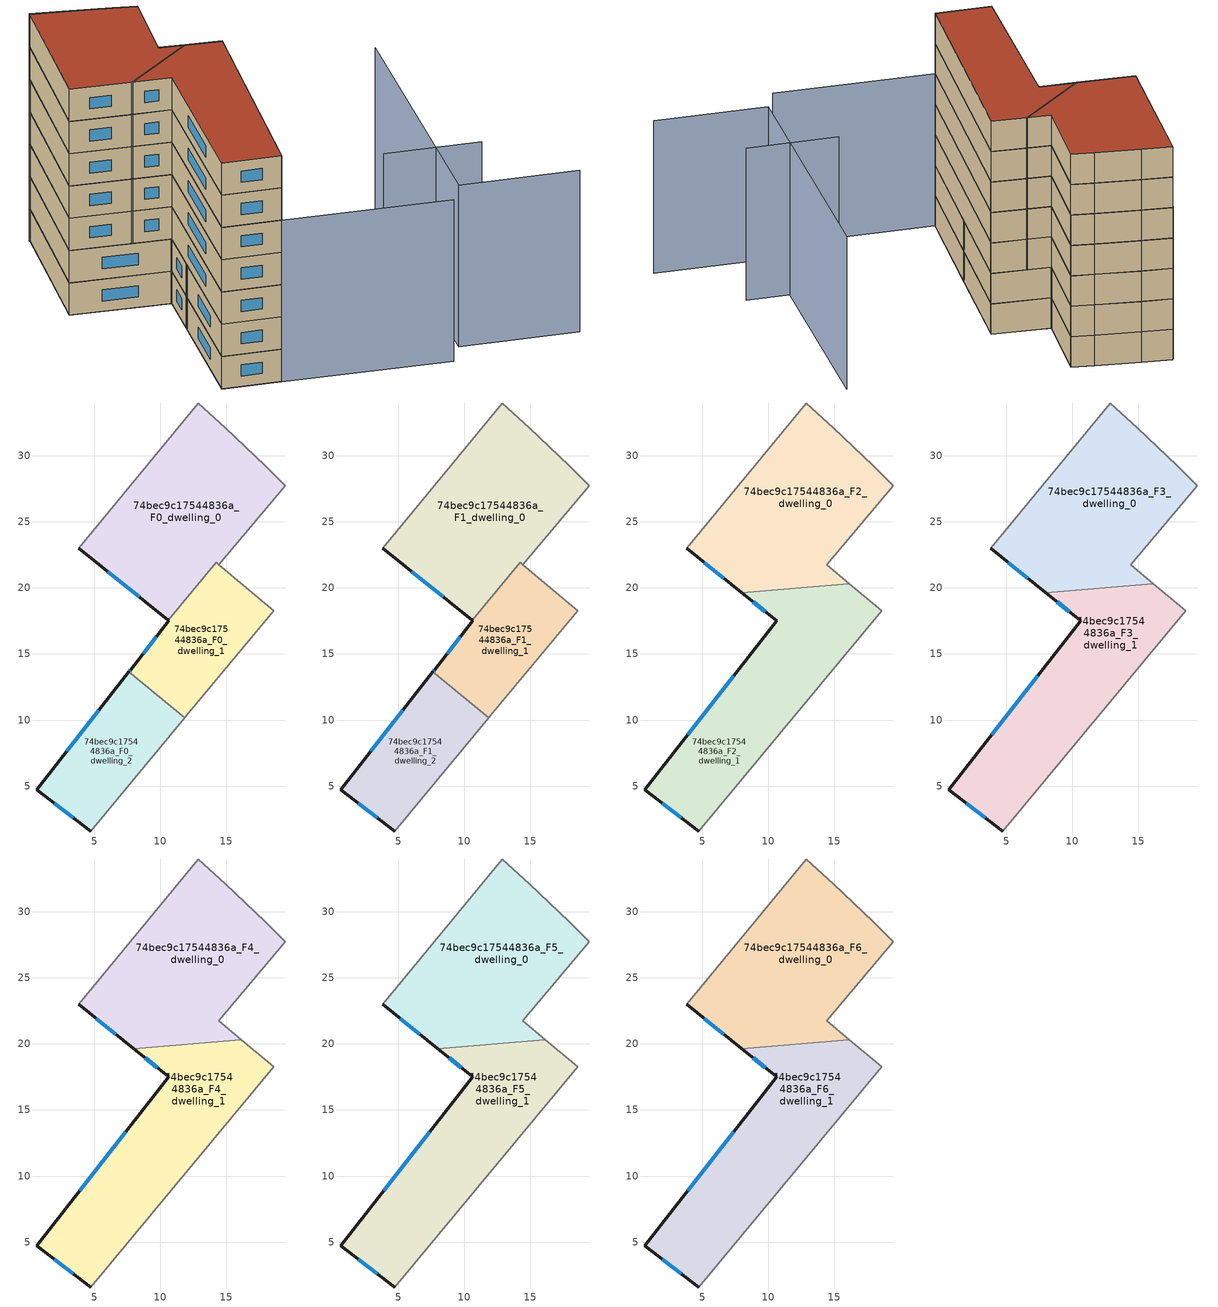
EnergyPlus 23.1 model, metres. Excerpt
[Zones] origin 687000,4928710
74bec9c17544836a_F0_dwelling_0
 floor ground (EU_floor_Construction): 14.43,21.78 19.47,27.75 17.95,29.25 14.93,32.14 12.88,34.01 3.8,23.01 10.6,17.55 14.23,21.94 z0
 wall outside (EU_wall_Construction): 10.6,17.55 3.8,23.01 z0:3
 wall to 74bec9c17544836a_F0_dwelling_1 (EU_wall_Construction): 14.23,21.94 10.6,17.55 z0:3
 wall adiabatic (EU_wall_Construction): 3.8,23.01 12.88,34.01 14.93,32.14 17.95,29.25 19.47,27.75 14.43,21.78 14.23,21.94 z0:3
 window (EU_Window_Construction): 8.39,19.32 6.01,21.23 z0.98:2.02
74bec9c17544836a_F0_dwelling_1
 floor ground (EU_floor_Construction): 11.96,10.31 18.59,18.27 14.43,21.77 14.23,21.94 10.6,17.55 10.65,17.52 7.73,13.8 7.64,13.68 7.61,13.64 11.84,10.16 11.87,10.19 z0
 wall outside (EU_wall_Construction): 7.61,13.64 7.64,13.68 7.73,13.8 10.65,17.52 10.6,17.55 z0:3
 wall adiabatic (EU_wall_Construction): 14.23,21.94 14.43,21.77 18.59,18.27 11.96,10.31 11.87,10.19 11.84,10.16 z0:3
 wall to 74bec9c17544836a_F0_dwelling_2 (EU_wall_Construction): 11.84,10.16 7.61,13.64 z0:3
 window (EU_Window_Construction): 7.67,13.72 7.7,13.76 / 8.68,15.01 9.7,16.31 z0.98:2.02
74bec9c17544836a_F0_dwelling_2
 floor ground (EU_floor_Construction): 4.71,1.59 11.84,10.16 7.61,13.64 0.62,4.72 z0
 wall outside (EU_wall_Construction): 4.71,1.59 0.62,4.72 7.61,13.64 z0:3
 wall adiabatic (EU_wall_Construction): 11.84,10.16 4.71,1.59 z0:3
 window (EU_Window_Construction): 2.89,7.62 5.34,10.74 / 3.38,2.61 1.95,3.7 z0.98:2.02
74bec9c17544836a_F1_dwelling_0
 floor to 74bec9c17544836a_F0_dwelling_0 (EU_floor_Construction): 14.43,21.78 19.47,27.75 17.95,29.25 14.93,32.14 12.88,34.01 3.8,23.01 10.6,17.55 14.23,21.94 z3
 wall outside (EU_wall_Construction): 10.6,17.55 3.8,23.01 z3:6
 wall to 74bec9c17544836a_F1_dwelling_1 (EU_wall_Construction): 14.23,21.94 10.6,17.55 z3:6
 wall adiabatic (EU_wall_Construction): 3.8,23.01 12.88,34.01 14.93,32.14 17.95,29.25 19.47,27.75 14.43,21.78 14.23,21.94 z3:6
 window (EU_Window_Construction): 8.39,19.32 6.01,21.23 z3.98:5.02
74bec9c17544836a_F1_dwelling_1
 floor to 74bec9c17544836a_F0_dwelling_1 (EU_floor_Construction): 11.96,10.31 18.59,18.27 14.43,21.77 14.23,21.94 10.6,17.55 10.65,17.52 7.73,13.8 7.64,13.68 7.61,13.64 11.84,10.16 11.87,10.19 z3
 wall outside (EU_wall_Construction): 7.61,13.64 7.64,13.68 7.73,13.8 10.65,17.52 10.6,17.55 z3:6
 wall adiabatic (EU_wall_Construction): 14.23,21.94 14.43,21.77 18.59,18.27 11.96,10.31 11.87,10.19 11.84,10.16 z3:6
 wall to 74bec9c17544836a_F1_dwelling_2 (EU_wall_Construction): 11.84,10.16 7.61,13.64 z3:6
 window (EU_Window_Construction): 7.67,13.72 7.7,13.76 / 8.68,15.01 9.7,16.31 z3.98:5.02
74bec9c17544836a_F1_dwelling_2
 floor to 74bec9c17544836a_F0_dwelling_2 (EU_floor_Construction): 4.71,1.59 11.84,10.16 7.61,13.64 0.62,4.72 z3
 wall outside (EU_wall_Construction): 4.71,1.59 0.62,4.72 7.61,13.64 z3:6
 wall adiabatic (EU_wall_Construction): 11.84,10.16 4.71,1.59 z3:6
 window (EU_Window_Construction): 2.89,7.62 5.34,10.74 / 3.38,2.61 1.95,3.7 z3.98:5.02
74bec9c17544836a_F2_dwelling_0
 floor to 74bec9c17544836a_F1_dwelling_0 (EU_floor_Construction): 14.43,21.78 19.47,27.75 17.95,29.25 14.93,32.14 12.88,34.01 3.8,23.01 7.98,19.65 12.67,20.05 14.23,21.94 z6
 floor to 74bec9c17544836a_F1_dwelling_1 (EU_floor_Construction): 16.13,20.34 14.43,21.77 14.23,21.94 12.67,20.05 z6
 wall outside (EU_wall_Construction): 7.98,19.65 3.8,23.01 z6:9
 wall adiabatic (EU_wall_Construction): 3.8,23.01 12.88,34.01 14.93,32.14 17.95,29.25 19.47,27.75 14.43,21.78 16.13,20.34 z6:9
 wall to 74bec9c17544836a_F2_dwelling_1 (EU_wall_Construction): 16.13,20.34 7.98,19.65 z6:9
 window (EU_Window_Construction): 6.62,20.74 5.16,21.92 z6.98:8.02
74bec9c17544836a_F2_dwelling_1
 floor to 74bec9c17544836a_F1_dwelling_1 (EU_floor_Construction): 11.96,10.31 18.59,18.27 16.13,20.34 12.67,20.05 10.6,17.55 10.65,17.52 7.66,13.7 7.64,13.68 7.61,13.64 11.84,10.16 11.87,10.19 11.88,10.2 z6
 floor to 74bec9c17544836a_F1_dwelling_2 (EU_floor_Construction): 4.71,1.59 11.84,10.16 7.61,13.64 0.62,4.72 z6
 floor to 74bec9c17544836a_F1_dwelling_0 (EU_floor_Construction): 10.6,17.55 12.67,20.05 7.98,19.65 z6
 wall outside (EU_wall_Construction): 4.71,1.59 0.62,4.72 10.65,17.52 7.98,19.65 z6:9
 wall adiabatic (EU_wall_Construction): 16.13,20.34 18.59,18.27 4.71,1.59 z6:9
 window (EU_Window_Construction): 3.88,8.88 7.38,13.35 / 9.78,18.21 8.85,18.96 / 3.38,2.61 1.95,3.7 z6.98:8.02
74bec9c17544836a_F3_dwelling_0
 floor to 74bec9c17544836a_F2_dwelling_0 (EU_floor_Construction): 16.13,20.34 14.43,21.78 19.47,27.75 17.95,29.25 14.93,32.14 12.88,34.01 3.8,23.01 7.98,19.65 z9
 wall outside (EU_wall_Construction): 7.98,19.65 3.8,23.01 z9:12
 wall adiabatic (EU_wall_Construction): 3.8,23.01 12.88,34.01 14.93,32.14 17.95,29.25 19.47,27.75 14.43,21.78 16.13,20.34 z9:12
 wall to 74bec9c17544836a_F3_dwelling_1 (EU_wall_Construction): 16.13,20.34 7.98,19.65 z9:12
 window (EU_Window_Construction): 6.62,20.74 5.16,21.92 z9.98:11.02
74bec9c17544836a_F3_dwelling_1
 floor to 74bec9c17544836a_F2_dwelling_1 (EU_floor_Construction): 4.71,1.59 18.59,18.27 16.13,20.34 7.98,19.65 10.65,17.52 0.62,4.72 z9
 wall outside (EU_wall_Construction): 4.71,1.59 0.62,4.72 10.65,17.52 7.98,19.65 z9:12
 wall adiabatic (EU_wall_Construction): 16.13,20.34 18.59,18.27 4.71,1.59 z9:12
 window (EU_Window_Construction): 3.88,8.88 7.38,13.35 / 9.78,18.21 8.85,18.96 / 3.38,2.61 1.95,3.7 z9.98:11.02
74bec9c17544836a_F4_dwelling_0
 floor to 74bec9c17544836a_F3_dwelling_0 (EU_floor_Construction): 16.13,20.34 14.43,21.78 19.47,27.75 17.95,29.25 14.93,32.14 12.88,34.01 3.8,23.01 7.98,19.65 z12
 wall outside (EU_wall_Construction): 7.98,19.65 3.8,23.01 z12:15
 wall adiabatic (EU_wall_Construction): 3.8,23.01 12.88,34.01 14.93,32.14 17.95,29.25 19.47,27.75 14.43,21.78 16.13,20.34 z12:15
 wall to 74bec9c17544836a_F4_dwelling_1 (EU_wall_Construction): 16.13,20.34 7.98,19.65 z12:15
 window (EU_Window_Construction): 6.62,20.74 5.16,21.92 z12.98:14.02
74bec9c17544836a_F4_dwelling_1
 floor to 74bec9c17544836a_F3_dwelling_1 (EU_floor_Construction): 4.71,1.59 18.59,18.27 16.13,20.34 7.98,19.65 10.65,17.52 0.62,4.72 z12
 wall outside (EU_wall_Construction): 4.71,1.59 0.62,4.72 10.65,17.52 7.98,19.65 z12:15
 wall adiabatic (EU_wall_Construction): 16.13,20.34 18.59,18.27 4.71,1.59 z12:15
 window (EU_Window_Construction): 3.88,8.88 7.38,13.35 / 9.78,18.21 8.85,18.96 / 3.38,2.61 1.95,3.7 z12.98:14.02
74bec9c17544836a_F5_dwelling_0
 floor to 74bec9c17544836a_F4_dwelling_0 (EU_floor_Construction): 16.13,20.34 14.43,21.78 19.47,27.75 17.95,29.25 14.93,32.14 12.88,34.01 3.8,23.01 7.98,19.65 z15
 wall outside (EU_wall_Construction): 7.98,19.65 3.8,23.01 z15:18
 wall adiabatic (EU_wall_Construction): 3.8,23.01 12.88,34.01 14.93,32.14 17.95,29.25 19.47,27.75 14.43,21.78 16.13,20.34 z15:18
 wall to 74bec9c17544836a_F5_dwelling_1 (EU_wall_Construction): 16.13,20.34 7.98,19.65 z15:18
 window (EU_Window_Construction): 6.62,20.74 5.16,21.92 z15.98:17.02
74bec9c17544836a_F5_dwelling_1
 floor to 74bec9c17544836a_F4_dwelling_1 (EU_floor_Construction): 4.71,1.59 18.59,18.27 16.13,20.34 7.98,19.65 10.65,17.52 0.62,4.72 z15
 wall outside (EU_wall_Construction): 4.71,1.59 0.62,4.72 10.65,17.52 7.98,19.65 z15:18
 wall adiabatic (EU_wall_Construction): 16.13,20.34 18.59,18.27 4.71,1.59 z15:18
 window (EU_Window_Construction): 3.88,8.88 7.38,13.35 / 9.78,18.21 8.85,18.96 / 3.38,2.61 1.95,3.7 z15.98:17.02
74bec9c17544836a_F6_dwelling_0
 floor to 74bec9c17544836a_F5_dwelling_0 (EU_floor_Construction): 16.13,20.34 14.43,21.78 19.47,27.75 17.95,29.25 14.93,32.14 12.88,34.01 3.8,23.01 7.98,19.65 z18
 wall outside (EU_wall_Construction): 7.98,19.65 3.8,23.01 z18:21
 wall adiabatic (EU_wall_Construction): 3.8,23.01 12.88,34.01 14.93,32.14 17.95,29.25 19.47,27.75 14.43,21.78 16.13,20.34 z18:21
 wall to 74bec9c17544836a_F6_dwelling_1 (EU_wall_Construction): 16.13,20.34 7.98,19.65 z18:21
 window (EU_Window_Construction): 6.62,20.74 5.16,21.92 z18.98:20.02
 roof outside (EU_roof_Construction): 14.93,32.14 17.95,29.25 19.47,27.75 14.43,21.78 16.13,20.34 7.98,19.65 3.8,23.01 12.88,34.01 z21
74bec9c17544836a_F6_dwelling_1
 floor to 74bec9c17544836a_F5_dwelling_1 (EU_floor_Construction): 4.71,1.59 18.59,18.27 16.13,20.34 7.98,19.65 10.65,17.52 0.62,4.72 z18
 wall outside (EU_wall_Construction): 4.71,1.59 0.62,4.72 10.65,17.52 7.98,19.65 z18:21
 wall adiabatic (EU_wall_Construction): 16.13,20.34 18.59,18.27 4.71,1.59 z18:21
 window (EU_Window_Construction): 3.88,8.88 7.38,13.35 / 9.78,18.21 8.85,18.96 / 3.38,2.61 1.95,3.7 z18.98:20.02
 roof outside (EU_roof_Construction): 18.59,18.27 4.71,1.59 0.62,4.72 10.65,17.52 7.98,19.65 16.13,20.34 z21
shading: 26.94,-12.59 18.7,-6.24 / 18.7,-6.24 34.74,14.57 / 16.33,-7.53 4.67,1.54 / 26.29,-2.92 19.59,2.21 / 18.51,18.19 14.31,21.88 / 19.47,27.75 12.68,33.87 z0:15
[Building]
EU S2 Campaign: North Axis=0; Terrain=City; Solar Distribution=FullExterior
[Site:Location]
Bologna: Latitude=44.5; Longitude=11.25; Time Zone=1; Elevation=37
[SizingPeriod:WeatherFileDays]
AnnualSizingPeriod: Begin Month=1; Begin Day of Month=1; End Month=12; End Day of Month=31; Day of Week for Start Day=Monday; Use Weather File Daylight Saving Period=No; Use Weather File Rain and Snow Indicators=No
[MATERIAL]
EU_InternalMass_Material: Roughness=MediumRough; Thickness=0.1; Conductivity=1; Density=1800; Specific Heat=900; Thermal Absorptance=0.9; Solar Absorptance=0.7; Visible Absorptance=0.7
[MATERIAL:NOMASS] Roughness=MediumRough; Thermal Absorptance=0.9; Solar Absorptance=0.7; Visible Absorptance=0.7
Name | Thermal Resistance
EU_wall_NoMass | 0.905828
EU_roof_NoMass | 0.37593
EU_floor_NoMass | 0.67114
[WINDOWMATERIAL:SIMPLEGLAZINGSYSTEM]
EU_Window_SimpleGlazing: UFactor=4.52486; Solar Heat Gain Coefficient=0.85; Visible Transmittance=0.85
[CONSTRUCTION]
EU_wall_Construction: EU_wall_NoMass
EU_roof_Construction: EU_roof_NoMass
EU_floor_Construction: EU_floor_NoMass
EU_InternalMass_Construction: EU_InternalMass_Material
EU_Window_Construction: EU_Window_SimpleGlazing
[ZONE] Type=1; Multiplier=1; Ceiling Height=autocalculate; Floor Area=autocalculate; Part of Total Floor Area=Yes
Name | Volume
74bec9c17544836a_F0_dwelling_0; 74bec9c17544836a_F1_dwelling_0 | 372.125
74bec9c17544836a_F2_dwelling_0; 74bec9c17544836a_F3_dwelling_0; 74bec9c17544836a_F4_dwelling_0; 74bec9c17544836a_F5_dwelling_0; 74bec9c17544836a_F6_dwelling_0 | 364.978
74bec9c17544836a_F0_dwelling_1; 74bec9c17544836a_F1_dwelling_1 | 178.578
74bec9c17544836a_F2_dwelling_1; 74bec9c17544836a_F3_dwelling_1; 74bec9c17544836a_F4_dwelling_1; 74bec9c17544836a_F5_dwelling_1; 74bec9c17544836a_F6_dwelling_1 | 364.967
74bec9c17544836a_F0_dwelling_2; 74bec9c17544836a_F1_dwelling_2 | 179.216
[INTERNALMASS] Construction=EU_InternalMass_Construction
Name | Zone or ZoneList | Surface Area
74bec9c17544836a_F0_dwelling_0_EU_InternalMass | 74bec9c17544836a_F0_dwelling_0 | 124.042
74bec9c17544836a_F0_dwelling_1_EU_InternalMass | 74bec9c17544836a_F0_dwelling_1 | 59.5315
74bec9c17544836a_F0_dwelling_2_EU_InternalMass | 74bec9c17544836a_F0_dwelling_2 | 59.7324
74bec9c17544836a_F1_dwelling_0_EU_InternalMass | 74bec9c17544836a_F1_dwelling_0 | 124.042
74bec9c17544836a_F1_dwelling_1_EU_InternalMass | 74bec9c17544836a_F1_dwelling_1 | 59.5315
74bec9c17544836a_F1_dwelling_2_EU_InternalMass | 74bec9c17544836a_F1_dwelling_2 | 59.7324
74bec9c17544836a_F2_dwelling_0_EU_InternalMass | 74bec9c17544836a_F2_dwelling_0 | 121.659
74bec9c17544836a_F2_dwelling_1_EU_InternalMass | 74bec9c17544836a_F2_dwelling_1 | 121.656
74bec9c17544836a_F3_dwelling_0_EU_InternalMass | 74bec9c17544836a_F3_dwelling_0 | 121.659
74bec9c17544836a_F3_dwelling_1_EU_InternalMass | 74bec9c17544836a_F3_dwelling_1 | 121.656
74bec9c17544836a_F4_dwelling_0_EU_InternalMass | 74bec9c17544836a_F4_dwelling_0 | 121.659
74bec9c17544836a_F4_dwelling_1_EU_InternalMass | 74bec9c17544836a_F4_dwelling_1 | 121.656
74bec9c17544836a_F5_dwelling_0_EU_InternalMass | 74bec9c17544836a_F5_dwelling_0 | 121.659
74bec9c17544836a_F5_dwelling_1_EU_InternalMass | 74bec9c17544836a_F5_dwelling_1 | 121.656
74bec9c17544836a_F6_dwelling_0_EU_InternalMass | 74bec9c17544836a_F6_dwelling_0 | 121.659
74bec9c17544836a_F6_dwelling_1_EU_InternalMass | 74bec9c17544836a_F6_dwelling_1 | 121.656
[OTHEREQUIPMENT] Fuel Type=Electricity; Design Level Calculation Method=Watts/Area; Power per Zone Floor Area=1; Fraction Latent=0; Fraction Radiant=0; Fraction Lost=0; Carbon Dioxide Generation Rate=0; EndUse Subcategory=EU_Step8_InternalGains
Name | Zone or ZoneList or Space or SpaceList | Schedule
EU_Step8_InternalGain_74bec9c17544836a_F0_dwelling_0_f000 | 74bec9c17544836a_F0_dwelling_0 | EU_Step8_GainSchedule_74bec9c17544836a_F0_dwelling_0_f000
EU_Step8_InternalGain_74bec9c17544836a_F0_dwelling_1_f000 | 74bec9c17544836a_F0_dwelling_1 | EU_Step8_GainSchedule_74bec9c17544836a_F0_dwelling_1_f000
EU_Step8_InternalGain_74bec9c17544836a_F0_dwelling_2_f000 | 74bec9c17544836a_F0_dwelling_2 | EU_Step8_GainSchedule_74bec9c17544836a_F0_dwelling_2_f000
EU_Step8_InternalGain_74bec9c17544836a_F1_dwelling_0_f000 | 74bec9c17544836a_F1_dwelling_0 | EU_Step8_GainSchedule_74bec9c17544836a_F1_dwelling_0_f000
EU_Step8_InternalGain_74bec9c17544836a_F1_dwelling_1_f000 | 74bec9c17544836a_F1_dwelling_1 | EU_Step8_GainSchedule_74bec9c17544836a_F1_dwelling_1_f000
EU_Step8_InternalGain_74bec9c17544836a_F1_dwelling_2_f000 | 74bec9c17544836a_F1_dwelling_2 | EU_Step8_GainSchedule_74bec9c17544836a_F1_dwelling_2_f000
EU_Step8_InternalGain_74bec9c17544836a_F2_dwelling_0_f000 | 74bec9c17544836a_F2_dwelling_0 | EU_Step8_GainSchedule_74bec9c17544836a_F2_dwelling_0_f000
EU_Step8_InternalGain_74bec9c17544836a_F2_dwelling_1_f000 | 74bec9c17544836a_F2_dwelling_1 | EU_Step8_GainSchedule_74bec9c17544836a_F2_dwelling_1_f000
EU_Step8_InternalGain_74bec9c17544836a_F3_dwelling_0_f000 | 74bec9c17544836a_F3_dwelling_0 | EU_Step8_GainSchedule_74bec9c17544836a_F3_dwelling_0_f000
EU_Step8_InternalGain_74bec9c17544836a_F3_dwelling_1_f000 | 74bec9c17544836a_F3_dwelling_1 | EU_Step8_GainSchedule_74bec9c17544836a_F3_dwelling_1_f000
EU_Step8_InternalGain_74bec9c17544836a_F4_dwelling_0_f000 | 74bec9c17544836a_F4_dwelling_0 | EU_Step8_GainSchedule_74bec9c17544836a_F4_dwelling_0_f000
EU_Step8_InternalGain_74bec9c17544836a_F4_dwelling_1_f000 | 74bec9c17544836a_F4_dwelling_1 | EU_Step8_GainSchedule_74bec9c17544836a_F4_dwelling_1_f000
EU_Step8_InternalGain_74bec9c17544836a_F5_dwelling_0_f000 | 74bec9c17544836a_F5_dwelling_0 | EU_Step8_GainSchedule_74bec9c17544836a_F5_dwelling_0_f000
EU_Step8_InternalGain_74bec9c17544836a_F5_dwelling_1_f000 | 74bec9c17544836a_F5_dwelling_1 | EU_Step8_GainSchedule_74bec9c17544836a_F5_dwelling_1_f000
EU_Step8_InternalGain_74bec9c17544836a_F6_dwelling_0_f000 | 74bec9c17544836a_F6_dwelling_0 | EU_Step8_GainSchedule_74bec9c17544836a_F6_dwelling_0_f000
EU_Step8_InternalGain_74bec9c17544836a_F6_dwelling_1_f000 | 74bec9c17544836a_F6_dwelling_1 | EU_Step8_GainSchedule_74bec9c17544836a_F6_dwelling_1_f000
[ZONEVENTILATION:DESIGNFLOWRATE] Schedule=EU_AlwaysOn; Design Flow Rate Calculation Method=AirChanges/Hour; Air Changes per Hour=0.73129; Ventilation Type=Natural; Fan Pressure Rise=0; Fan Total Efficiency=1; Constant Term Coefficient=1; Temperature Term Coefficient=0; Velocity Term Coefficient=0; Velocity Squared Term Coefficient=0; Minimum Indoor Temperature=-100; Maximum Indoor Temperature=100; Delta Temperature=-100; Minimum Outdoor Temperature=-100; Maximum Outdoor Temperature=100; Maximum Wind Speed=40
Name | Zone or ZoneList or Space or SpaceList
EU_ConstantAir_74bec9c17544836a_F0_dwelling_0 | 74bec9c17544836a_F0_dwelling_0
EU_ConstantAir_74bec9c17544836a_F0_dwelling_1 | 74bec9c17544836a_F0_dwelling_1
EU_ConstantAir_74bec9c17544836a_F0_dwelling_2 | 74bec9c17544836a_F0_dwelling_2
EU_ConstantAir_74bec9c17544836a_F1_dwelling_0 | 74bec9c17544836a_F1_dwelling_0
EU_ConstantAir_74bec9c17544836a_F1_dwelling_1 | 74bec9c17544836a_F1_dwelling_1
EU_ConstantAir_74bec9c17544836a_F1_dwelling_2 | 74bec9c17544836a_F1_dwelling_2
EU_ConstantAir_74bec9c17544836a_F2_dwelling_0 | 74bec9c17544836a_F2_dwelling_0
EU_ConstantAir_74bec9c17544836a_F2_dwelling_1 | 74bec9c17544836a_F2_dwelling_1
EU_ConstantAir_74bec9c17544836a_F3_dwelling_0 | 74bec9c17544836a_F3_dwelling_0
EU_ConstantAir_74bec9c17544836a_F3_dwelling_1 | 74bec9c17544836a_F3_dwelling_1
EU_ConstantAir_74bec9c17544836a_F4_dwelling_0 | 74bec9c17544836a_F4_dwelling_0
EU_ConstantAir_74bec9c17544836a_F4_dwelling_1 | 74bec9c17544836a_F4_dwelling_1
EU_ConstantAir_74bec9c17544836a_F5_dwelling_0 | 74bec9c17544836a_F5_dwelling_0
EU_ConstantAir_74bec9c17544836a_F5_dwelling_1 | 74bec9c17544836a_F5_dwelling_1
EU_ConstantAir_74bec9c17544836a_F6_dwelling_0 | 74bec9c17544836a_F6_dwelling_0
EU_ConstantAir_74bec9c17544836a_F6_dwelling_1 | 74bec9c17544836a_F6_dwelling_1
[HVACTEMPLATE:THERMOSTAT] Constant Heating Setpoint=20; Constant Cooling Setpoint=50
EU_HeatOnly_74bec9c17544836a_F0_dwelling_0; EU_HeatOnly_74bec9c17544836a_F0_dwelling_1; EU_HeatOnly_74bec9c17544836a_F0_dwelling_2; EU_HeatOnly_74bec9c17544836a_F1_dwelling_0; EU_HeatOnly_74bec9c17544836a_F1_dwelling_1; EU_HeatOnly_74bec9c17544836a_F1_dwelling_2; EU_HeatOnly_74bec9c17544836a_F2_dwelling_0; EU_HeatOnly_74bec9c17544836a_F2_dwelling_1; EU_HeatOnly_74bec9c17544836a_F3_dwelling_0; EU_HeatOnly_74bec9c17544836a_F3_dwelling_1; EU_HeatOnly_74bec9c17544836a_F4_dwelling_0; EU_HeatOnly_74bec9c17544836a_F4_dwelling_1; EU_HeatOnly_74bec9c17544836a_F5_dwelling_0; EU_HeatOnly_74bec9c17544836a_F5_dwelling_1; EU_HeatOnly_74bec9c17544836a_F6_dwelling_0; EU_HeatOnly_74bec9c17544836a_F6_dwelling_1
[HVACTEMPLATE:ZONE:IDEALLOADSAIRSYSTEM] System Availability Schedule=EU_AlwaysOn; Maximum Heating Supply Air Temperature=50; Minimum Cooling Supply Air Temperature=13; Maximum Heating Supply Air Humidity Ratio=0.0156; Minimum Cooling Supply Air Humidity Ratio=0.0077; Heating Limit=NoLimit; Cooling Limit=NoLimit; Heating Availability Schedule=EU_AlwaysOn; Cooling Availability Schedule=EU_CoolingOff; Dehumidification Control Type=ConstantSensibleHeatRatio; Cooling Sensible Heat Ratio=0.7; Dehumidification Setpoint=60; Humidification Control Type=None; Humidification Setpoint=30; Outdoor Air Method=None; Outdoor Air Flow Rate per Person=0.00944; Outdoor Air Flow Rate per Zone Floor Area=0; Outdoor Air Flow Rate per Zone=0; Demand Controlled Ventilation Type=None; Outdoor Air Economizer Type=NoEconomizer; Heat Recovery Type=None; Sensible Heat Recovery Effectiveness=0.7; Latent Heat Recovery Effectiveness=0.65
Name | Template Thermostat
74bec9c17544836a_F0_dwelling_0 | EU_HeatOnly_74bec9c17544836a_F0_dwelling_0
74bec9c17544836a_F0_dwelling_1 | EU_HeatOnly_74bec9c17544836a_F0_dwelling_1
74bec9c17544836a_F0_dwelling_2 | EU_HeatOnly_74bec9c17544836a_F0_dwelling_2
74bec9c17544836a_F1_dwelling_0 | EU_HeatOnly_74bec9c17544836a_F1_dwelling_0
74bec9c17544836a_F1_dwelling_1 | EU_HeatOnly_74bec9c17544836a_F1_dwelling_1
74bec9c17544836a_F1_dwelling_2 | EU_HeatOnly_74bec9c17544836a_F1_dwelling_2
74bec9c17544836a_F2_dwelling_0 | EU_HeatOnly_74bec9c17544836a_F2_dwelling_0
74bec9c17544836a_F2_dwelling_1 | EU_HeatOnly_74bec9c17544836a_F2_dwelling_1
74bec9c17544836a_F3_dwelling_0 | EU_HeatOnly_74bec9c17544836a_F3_dwelling_0
74bec9c17544836a_F3_dwelling_1 | EU_HeatOnly_74bec9c17544836a_F3_dwelling_1
74bec9c17544836a_F4_dwelling_0 | EU_HeatOnly_74bec9c17544836a_F4_dwelling_0
74bec9c17544836a_F4_dwelling_1 | EU_HeatOnly_74bec9c17544836a_F4_dwelling_1
74bec9c17544836a_F5_dwelling_0 | EU_HeatOnly_74bec9c17544836a_F5_dwelling_0
74bec9c17544836a_F5_dwelling_1 | EU_HeatOnly_74bec9c17544836a_F5_dwelling_1
74bec9c17544836a_F6_dwelling_0 | EU_HeatOnly_74bec9c17544836a_F6_dwelling_0
74bec9c17544836a_F6_dwelling_1 | EU_HeatOnly_74bec9c17544836a_F6_dwelling_1
[SIZING:ZONE] Zone Cooling Design Supply Air Temperature Input Method=SupplyAirTemperature; Zone Cooling Design Supply Air Temperature=13; Zone Heating Design Supply Air Temperature Input Method=SupplyAirTemperature; Zone Heating Design Supply Air Temperature=50; Zone Cooling Design Supply Air Humidity Ratio=0.008; Zone Heating Design Supply Air Humidity Ratio=0.008; Cooling Design Air Flow Method=DesignDay; Cooling Design Air Flow Rate=0; Cooling Minimum Air Flow per Zone Floor Area=0.000762; Cooling Minimum Air Flow=0; Cooling Minimum Air Flow Fraction=0.2; Heating Design Air Flow Method=DesignDay; Heating Design Air Flow Rate=0; Heating Maximum Air Flow per Zone Floor Area=0.002032; Heating Maximum Air Flow=0.141576; Heating Maximum Air Flow Fraction=0.3; Account for Dedicated Outdoor Air System=No; Dedicated Outdoor Air System Control Strategy=NeutralSupplyAir; Dedicated Outdoor Air Low Setpoint Temperature for Design=autosize; Dedicated Outdoor Air High Setpoint Temperature for Design=autosize; Zone Load Sizing Method=Sensible Load Only No Latent Load; Zone Latent Cooling Design Supply Air Humidity Ratio Input Method=HumidityRatioDifference; Zone Cooling Design Supply Air Humidity Ratio Difference=0.005; Zone Latent Heating Design Supply Air Humidity Ratio Input Method=HumidityRatioDifference; Zone Humidification Design Supply Air Humidity Ratio Difference=0.005
74bec9c17544836a_F0_dwelling_0; 74bec9c17544836a_F0_dwelling_1; 74bec9c17544836a_F0_dwelling_2; 74bec9c17544836a_F1_dwelling_0; 74bec9c17544836a_F1_dwelling_1; 74bec9c17544836a_F1_dwelling_2; 74bec9c17544836a_F2_dwelling_0; 74bec9c17544836a_F2_dwelling_1; 74bec9c17544836a_F3_dwelling_0; 74bec9c17544836a_F3_dwelling_1; 74bec9c17544836a_F4_dwelling_0; 74bec9c17544836a_F4_dwelling_1; 74bec9c17544836a_F5_dwelling_0; 74bec9c17544836a_F5_dwelling_1; 74bec9c17544836a_F6_dwelling_0; 74bec9c17544836a_F6_dwelling_1
[SCHEDULE:CONSTANT]
Name | Hourly Value
EU_AlwaysOn | 1
EU_CoolingOff | 0
[SCHEDULE:FILE] Column Number=1; Rows to Skip at Top=0; Number of Hours of Data=8760; Column Separator=Comma; Interpolate to Timestep=No; Minutes per Item=60; Adjust Schedule for Daylight Savings=Yes
Name | File
EU_Step8_GainSchedule_74bec9c17544836a_F0_dwelling_0_f000 | ../../schedules/74bec9c17544836a/74bec9c17544836a_F0_dwelling_0_f000_gain.csv
EU_Step8_GainSchedule_74bec9c17544836a_F0_dwelling_1_f000 | ../../schedules/74bec9c17544836a/74bec9c17544836a_F0_dwelling_1_f000_gain.csv
EU_Step8_GainSchedule_74bec9c17544836a_F0_dwelling_2_f000 | ../../schedules/74bec9c17544836a/74bec9c17544836a_F0_dwelling_2_f000_gain.csv
EU_Step8_GainSchedule_74bec9c17544836a_F1_dwelling_0_f000 | ../../schedules/74bec9c17544836a/74bec9c17544836a_F1_dwelling_0_f000_gain.csv
EU_Step8_GainSchedule_74bec9c17544836a_F1_dwelling_1_f000 | ../../schedules/74bec9c17544836a/74bec9c17544836a_F1_dwelling_1_f000_gain.csv
EU_Step8_GainSchedule_74bec9c17544836a_F1_dwelling_2_f000 | ../../schedules/74bec9c17544836a/74bec9c17544836a_F1_dwelling_2_f000_gain.csv
EU_Step8_GainSchedule_74bec9c17544836a_F2_dwelling_0_f000 | ../../schedules/74bec9c17544836a/74bec9c17544836a_F2_dwelling_0_f000_gain.csv
EU_Step8_GainSchedule_74bec9c17544836a_F2_dwelling_1_f000 | ../../schedules/74bec9c17544836a/74bec9c17544836a_F2_dwelling_1_f000_gain.csv
EU_Step8_GainSchedule_74bec9c17544836a_F3_dwelling_0_f000 | ../../schedules/74bec9c17544836a/74bec9c17544836a_F3_dwelling_0_f000_gain.csv
EU_Step8_GainSchedule_74bec9c17544836a_F3_dwelling_1_f000 | ../../schedules/74bec9c17544836a/74bec9c17544836a_F3_dwelling_1_f000_gain.csv
EU_Step8_GainSchedule_74bec9c17544836a_F4_dwelling_0_f000 | ../../schedules/74bec9c17544836a/74bec9c17544836a_F4_dwelling_0_f000_gain.csv
EU_Step8_GainSchedule_74bec9c17544836a_F4_dwelling_1_f000 | ../../schedules/74bec9c17544836a/74bec9c17544836a_F4_dwelling_1_f000_gain.csv
EU_Step8_GainSchedule_74bec9c17544836a_F5_dwelling_0_f000 | ../../schedules/74bec9c17544836a/74bec9c17544836a_F5_dwelling_0_f000_gain.csv
EU_Step8_GainSchedule_74bec9c17544836a_F5_dwelling_1_f000 | ../../schedules/74bec9c17544836a/74bec9c17544836a_F5_dwelling_1_f000_gain.csv
EU_Step8_GainSchedule_74bec9c17544836a_F6_dwelling_0_f000 | ../../schedules/74bec9c17544836a/74bec9c17544836a_F6_dwelling_0_f000_gain.csv
EU_Step8_GainSchedule_74bec9c17544836a_F6_dwelling_1_f000 | ../../schedules/74bec9c17544836a/74bec9c17544836a_F6_dwelling_1_f000_gain.csv
